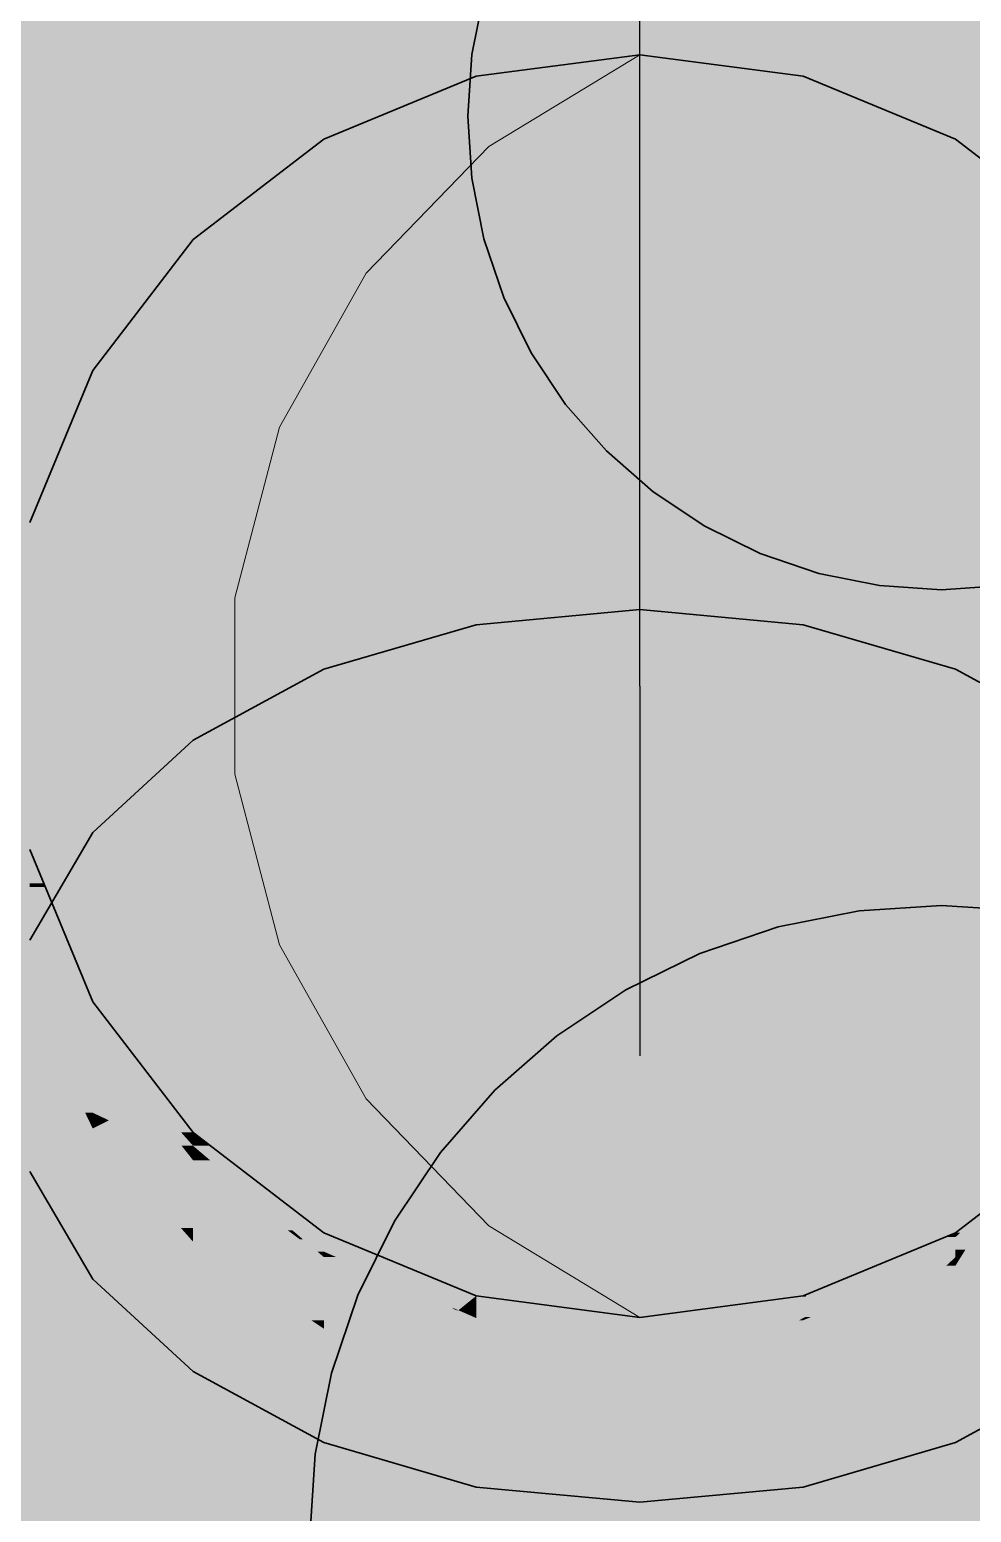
# Model space of a CAD drawing. Extents: x 0 to 756, y -25 to 420.
# Drawn here: x 333.96 to 335.153, y 219.118 to 220.997 of the extents above; entities that cross this region are included whole.
import ezdxf
from ezdxf.lldxf.tags import DXFTag

# ---------------------------------------------------------------- set-up
doc = ezdxf.new("R2010")
doc.units = 0
doc.linetypes.add('_Hiddenline_', pattern=[3, 2, -1])
doc.layers.get('0').update_dxf_attribs({"lineweight": 25})
for name, color, linetype, lineweight, true_color in [('L_Zuluft', 6, 'Continuous', 35, 0xff00ff), ('L_Zuluft-Shading', 6, 'Continuous', 35, 0xff00ff), ('S_Kaltwasser', 3, 'Continuous', 35, 0x00ff00), ('S_Schmutzwasser', 7, 'Continuous', 35, 0x808040)]:
    doc.layers.add(name, color=color, linetype=linetype, lineweight=lineweight, true_color=true_color)
doc.layers.add('WAND_HOLZ_NICHT_TRAGEND', color=7, linetype='Continuous', lineweight=13)
tags = doc.linetypes.add('STRICHPUNKT2', pattern=[12.7, 6.35, -3.175, 0, -3.175]).pattern_tags.tags
tags[10:11] = [DXFTag(74, 4), DXFTag(75, 0), DXFTag(340, '0'), DXFTag(46, 0.0), DXFTag(50, 0.0), DXFTag(44, 0.0), DXFTag(45, 0.0)]
tags[8:9] = [DXFTag(74, 4), DXFTag(75, 0), DXFTag(340, '0'), DXFTag(46, 0.0), DXFTag(50, 0.0), DXFTag(44, 0.0), DXFTag(45, 0.0)]
tags[6:7] = [DXFTag(74, 4), DXFTag(75, 0), DXFTag(340, '0'), DXFTag(46, 0.0), DXFTag(50, 0.0), DXFTag(44, 0.0), DXFTag(45, 0.0)]
tags[4:5] = [DXFTag(74, 4), DXFTag(75, 0), DXFTag(340, '0'), DXFTag(46, 0.0), DXFTag(50, 0.0), DXFTag(44, 0.0), DXFTag(45, 0.0)]

# ---------------------------------------------------------------- blocks, each defined once
blk = doc.blocks.new('Shading-A0T78ONDOY', base_point=(334.6808, 219.2637))
at = {"layer": 'L_Zuluft-Shading', "color": 216, "true_color": 0x810081}
for points in [[(333.9602, 219.9579), (333.9537, 219.9579), (333.9401, 220.1104)], [(333.9602, 219.9104), (333.9602, 219.9579), (333.9537, 219.9579)]]:
    blk.add_solid(points, dxfattribs=at)
at = {"layer": 'L_Zuluft-Shading', "color": 216, "true_color": 0x890089}
for points in [[(333.9602, 219.7713), (333.9329, 219.7713), (333.9329, 219.9506)], [(333.9602, 219.6963), (333.9329, 219.6963), (333.9602, 219.7713)], [(333.9329, 219.6963), (333.9602, 219.7713), (333.9329, 219.7713)], [(334.0715, 219.7241), (334.0401, 219.7241), (334.0401, 219.765)], [(334.1171, 219.6383), (334.1083, 219.6383), (334.0401, 219.7241)], [(334.1083, 219.6761), (334.0831, 219.6761), (334.0401, 219.7241)], [(334.1083, 219.6761), (334.0715, 219.7241), (334.0401, 219.7241)], [(333.9602, 219.5499), (333.9602, 219.6963), (333.9329, 219.6963)], [(334.1521, 219.5993), (334.1083, 219.6761), (334.0831, 219.6761)], [(334.1672, 219.5993), (334.1521, 219.5993), (334.1083, 219.6761)], [(334.1672, 219.5823), (334.1527, 219.5823), (334.1083, 219.6383)], [(334.1672, 219.5823), (334.1171, 219.6383), (334.1083, 219.6383)], [(334.1672, 219.5823), (334.1672, 219.5993), (334.1521, 219.5993)], [(334.1672, 219.564), (334.1672, 219.5823), (334.1527, 219.5823)]]:
    blk.add_solid(points, dxfattribs=at)
at = {"layer": 'L_Zuluft-Shading', "color": 216, "true_color": 0x850085}
for points in [[(333.9602, 219.9104), (333.939, 219.9104), (333.9547, 219.9506)], [(333.9779, 219.915), (333.9602, 219.915), (333.9602, 219.9579)], [(333.9602, 219.7713), (333.9602, 219.9104), (333.939, 219.9104)], [(333.9798, 219.9104), (333.9602, 219.9104), (333.9779, 219.915)], [(333.9602, 219.9104), (333.9779, 219.915), (333.9602, 219.915)], [(333.9779, 219.869), (333.9798, 219.9104), (333.9602, 219.9104)], [(333.997, 219.869), (333.9779, 219.869), (333.9798, 219.9104)], [(334.0093, 219.8393), (333.9907, 219.8393), (333.9779, 219.869)], [(334.0093, 219.8393), (333.997, 219.869), (333.9779, 219.869)], [(334.0226, 219.765), (334.0093, 219.8393), (333.9907, 219.8393)], [(334.0401, 219.765), (334.0226, 219.765), (334.0093, 219.8393)], [(334.0401, 219.7241), (334.0401, 219.765), (334.0226, 219.765)]]:
    blk.add_solid(points, dxfattribs=at)
at = {"layer": 'L_Zuluft-Shading', "color": 214, "true_color": 0x920092}
for points in [[(333.9779, 219.869), (333.9602, 219.869), (333.9602, 219.9104)], [(334.0199, 219.7713), (333.9602, 219.7713), (333.9779, 219.869)], [(333.9602, 219.7713), (333.9779, 219.869), (333.9602, 219.869)], [(334.0401, 219.7241), (334.0199, 219.7713), (333.9602, 219.7713)], [(334.0401, 219.7241), (333.9828, 219.7241), (333.9602, 219.7713)], [(334.0306, 219.6242), (334.0401, 219.7241), (333.9828, 219.7241)], [(334.0401, 219.6242), (334.0306, 219.6242), (334.0401, 219.7241)], [(334.0309, 219.6234), (334.0401, 219.6242), (334.0306, 219.6242)], [(334.0401, 219.6234), (334.0309, 219.6234), (334.0401, 219.6242)], [(334.0401, 219.6042), (334.0401, 219.6234), (334.0309, 219.6234)]]:
    blk.add_solid(points, dxfattribs=at)
at = {"layer": 'L_Zuluft-Shading', "color": 214, "true_color": 0x9d009d}
for points in [[(334.0401, 219.6042), (333.9602, 219.6042), (333.9602, 219.7713)], [(334.1083, 219.6383), (334.0401, 219.6383), (334.0401, 219.7241)], [(334.1354, 219.6042), (334.0401, 219.6042), (334.1083, 219.6383)], [(334.0801, 219.6242), (334.0401, 219.6242), (334.1083, 219.6383)], [(334.0401, 219.6242), (334.1083, 219.6383), (334.0401, 219.6383)], [(334.0607, 219.6145), (334.0801, 219.6242), (334.0401, 219.6242)], [(334.0607, 219.6145), (334.0401, 219.6145), (334.0401, 219.6242)], [(334.0401, 219.6042), (334.0607, 219.6145), (334.0401, 219.6145)], [(334.0401, 219.5499), (333.9602, 219.5499), (334.0401, 219.6042)], [(333.9602, 219.5499), (334.0401, 219.6042), (333.9602, 219.6042)], [(334.1672, 219.564), (334.1354, 219.6042), (334.0401, 219.6042)], [(334.1672, 219.564), (334.0757, 219.564), (334.0401, 219.6042)], [(334.0401, 219.4135), (334.0401, 219.5499), (333.9602, 219.5499)], [(334.1517, 219.4783), (334.1672, 219.564), (334.0757, 219.564)], [(334.1672, 219.4783), (334.1517, 219.4783), (334.1672, 219.564)], [(334.1523, 219.4776), (334.1672, 219.4783), (334.1517, 219.4783)], [(334.1672, 219.4776), (334.1523, 219.4776), (334.1672, 219.4783)], [(334.1672, 219.4607), (334.1672, 219.4776), (334.1523, 219.4776)]]:
    blk.add_solid(points, dxfattribs=at)
at = {"layer": 'L_Zuluft-Shading', "color": 214, "true_color": 0xaf00af}
for points in [[(334.1672, 219.4607), (334.0401, 219.4607), (334.0401, 219.6042)], [(334.1672, 219.4135), (334.0401, 219.4135), (334.1672, 219.4607)], [(334.0401, 219.4135), (334.1672, 219.4607), (334.0401, 219.4607)], [(334.1672, 219.2963), (334.1672, 219.4135), (334.0401, 219.4135)], [(334.6555, 219.3475), (334.5259, 219.3475), (334.5259, 219.364)], [(334.8914, 219.3377), (334.7329, 219.3377), (334.94, 219.364)], [(334.94, 219.2814), (334.7802, 219.2814), (334.94, 219.3613)], [(334.8742, 219.3284), (334.94, 219.3613), (334.935, 219.3613)], [(334.94, 219.3613), (334.935, 219.3613), (334.94, 219.364)], [(334.663, 219.3225), (334.5259, 219.3225), (334.6555, 219.3475)], [(334.5259, 219.3225), (334.6555, 219.3475), (334.5259, 219.3475)], [(334.7329, 219.3377), (334.6584, 219.3377), (334.6555, 219.3475)], [(334.6808, 219.2637), (334.7329, 219.3377), (334.6584, 219.3377)], [(334.7329, 219.2637), (334.6808, 219.2637), (334.7329, 219.3377)], [(334.8742, 219.3284), (334.7329, 219.3284), (334.8914, 219.3377)], [(334.7329, 219.3284), (334.8914, 219.3377), (334.7329, 219.3377)], [(334.7329, 219.2578), (334.8742, 219.3284), (334.7329, 219.3284)], [(334.6754, 219.2814), (334.5259, 219.2814), (334.663, 219.3225)], [(334.5259, 219.2814), (334.663, 219.3225), (334.5259, 219.3225)], [(334.6808, 219.2637), (334.6754, 219.2814), (334.5259, 219.2814)], [(334.7329, 219.2578), (334.94, 219.2814), (334.7802, 219.2814)], [(334.7329, 219.2578), (334.7329, 219.2637), (334.6808, 219.2637)]]:
    blk.add_solid(points, dxfattribs=at)
at = {"layer": 'L_Zuluft-Shading', "color": 214, "true_color": 0x8c008c}
for points in [[(334.1893, 219.5823), (334.1672, 219.5823), (334.1672, 219.5993)], [(334.1887, 219.564), (334.1672, 219.564), (334.1672, 219.5823)], [(334.2036, 219.5714), (334.1837, 219.5714), (334.1672, 219.5823)], [(334.2292, 219.5411), (334.2156, 219.5411), (334.1672, 219.5823)], [(334.2036, 219.5714), (334.1893, 219.5823), (334.1672, 219.5823)], [(334.2627, 219.5189), (334.2036, 219.5714), (334.1837, 219.5714)], [(334.272, 219.5189), (334.2627, 219.5189), (334.2036, 219.5714)], [(334.2156, 219.5411), (334.1981, 219.5411), (334.1672, 219.564)], [(334.2156, 219.5411), (334.1887, 219.564), (334.1672, 219.564)], [(334.2871, 219.4752), (334.2156, 219.5411), (334.1981, 219.5411)], [(334.293, 219.4752), (334.2871, 219.4752), (334.2156, 219.5411)], [(334.2627, 219.5189), (334.2418, 219.5189), (334.2156, 219.5411)], [(334.2627, 219.5189), (334.2292, 219.5411), (334.2156, 219.5411)], [(334.2966, 219.4721), (334.2627, 219.5189), (334.2418, 219.5189)], [(334.2871, 219.5073), (334.28, 219.5073), (334.2627, 219.5189)], [(334.3329, 219.4721), (334.2966, 219.4721), (334.2627, 219.5189)], [(334.2871, 219.5073), (334.272, 219.5189), (334.2627, 219.5189)], [(335.1635, 219.4666), (335.1329, 219.4666), (335.2226, 219.5193)], [(335.1329, 219.4666), (335.2226, 219.5193), (335.1988, 219.5193)], [(335.1454, 219.4505), (335.2383, 219.5193), (335.2226, 219.5193)], [(334.3329, 219.4721), (334.2871, 219.5073), (334.28, 219.5073)], [(335.1329, 219.4666), (335.1674, 219.4942), (335.1617, 219.4942)], [(335.1387, 219.4721), (335.1329, 219.4721), (335.1617, 219.4942)], [(334.3064, 219.4638), (334.3024, 219.4638), (334.2871, 219.4752)], [(334.3064, 219.4638), (334.293, 219.4752), (334.2871, 219.4752)], [(334.3064, 219.4638), (334.3329, 219.4721), (334.2966, 219.4721)], [(334.3329, 219.4412), (334.3064, 219.4638), (334.3024, 219.4638)], [(334.3329, 219.4638), (334.3064, 219.4638), (334.3329, 219.4721)], [(334.3329, 219.4482), (334.3248, 219.4482), (334.3064, 219.4638)], [(334.3329, 219.4482), (334.3329, 219.4638), (334.3064, 219.4638)], [(335.1329, 219.4666), (335.1387, 219.4721), (335.1329, 219.4721)], [(335.1454, 219.4505), (335.1329, 219.4505), (335.1635, 219.4666)], [(335.1329, 219.4505), (335.1635, 219.4666), (335.1329, 219.4666)], [(334.3329, 219.4412), (334.3329, 219.4482), (334.3248, 219.4482)], [(335.1329, 219.4412), (335.1454, 219.4505), (335.1329, 219.4505)]]:
    blk.add_solid(points, dxfattribs=at)
at = {"layer": 'L_Zuluft-Shading', "color": 214, "true_color": 0xa600a6}
for points in [[(334.283, 219.4783), (334.1672, 219.4783), (334.1672, 219.564)], [(335.1577, 219.4505), (335.1454, 219.4505), (335.2986, 219.564)], [(334.1809, 219.4752), (334.283, 219.4783), (334.1672, 219.4783)], [(334.2182, 219.4669), (334.1672, 219.4669), (334.1672, 219.4783)], [(334.3067, 219.4607), (334.1672, 219.4607), (334.2871, 219.4752)], [(334.2871, 219.4752), (334.1809, 219.4752), (334.283, 219.4783)], [(334.2182, 219.4669), (334.2871, 219.4752), (334.1809, 219.4752)], [(335.2129, 219.4451), (335.151, 219.4451), (335.2477, 219.4862)], [(335.151, 219.4451), (335.2477, 219.4862), (335.202, 219.4862)], [(334.1672, 219.4607), (334.2182, 219.4669), (334.1672, 219.4669)], [(334.3329, 219.4412), (334.3067, 219.4607), (334.1672, 219.4607)], [(334.3329, 219.4412), (334.1965, 219.4412), (334.1672, 219.4607)], [(334.3168, 219.3613), (334.3329, 219.4412), (334.1965, 219.4412)], [(334.3329, 219.3613), (334.3168, 219.3613), (334.3329, 219.4412)], [(335.1329, 219.4305), (335.1577, 219.4505), (335.1454, 219.4505)], [(335.1396, 219.4412), (335.1329, 219.4412), (335.1454, 219.4505)], [(335.1329, 219.4305), (335.2129, 219.4451), (335.151, 219.4451)], [(335.2005, 219.4305), (335.1329, 219.4305), (335.2129, 219.4451)], [(335.1329, 219.4305), (335.1396, 219.4412), (335.1329, 219.4412)], [(335.1329, 219.3506), (335.2005, 219.4305), (335.1329, 219.4305)], [(335.1329, 219.3506), (335.1788, 219.3811), (335.1587, 219.3811)], [(334.3204, 219.3589), (334.3329, 219.3613), (334.3168, 219.3613)], [(334.3329, 219.3589), (334.3204, 219.3589), (334.3329, 219.3613)], [(334.3329, 219.3506), (334.3329, 219.3589), (334.3204, 219.3589)]]:
    blk.add_solid(points, dxfattribs=at)
at = {"layer": 'L_Zuluft-Shading', "color": 212, "true_color": 0xbd00bd}
for points in [[(334.3329, 219.3506), (334.1672, 219.3506), (334.1672, 219.4607)], [(335.1566, 219.3506), (335.1329, 219.3506), (335.1788, 219.3811)], [(335.1622, 219.318), (335.1329, 219.318), (335.1788, 219.3811)], [(335.1329, 219.2064), (335.2986, 219.3753), (335.1773, 219.3753)], [(334.3329, 219.2963), (334.1672, 219.2963), (334.3329, 219.3506)], [(334.1672, 219.2963), (334.3329, 219.3506), (334.1672, 219.3506)], [(335.1329, 219.318), (335.1566, 219.3506), (335.1329, 219.3506)], [(335.1329, 219.2064), (335.1622, 219.318), (335.1329, 219.318)], [(334.3329, 219.2064), (334.3329, 219.2963), (334.1672, 219.2963)], [(335.1329, 219.2064), (335.2623, 219.2766), (335.2018, 219.2766)]]:
    blk.add_solid(points, dxfattribs=at)
at = {"layer": 'L_Zuluft-Shading', "color": 214, "true_color": 0x8e008e}
for points in [[(334.3907, 219.4482), (334.3329, 219.4482), (334.3329, 219.4721)], [(334.9436, 219.3654), (334.9427, 219.3654), (335.1329, 219.4666)], [(334.9958, 219.3937), (334.9436, 219.3937), (335.1329, 219.4666)], [(334.9436, 219.3937), (335.1329, 219.4666), (335.1196, 219.4666)], [(335.1329, 219.4412), (335.0855, 219.4412), (335.1329, 219.4666)], [(335.1329, 219.4666), (335.1196, 219.4666), (335.1329, 219.4721)], [(334.3489, 219.4412), (334.3329, 219.4412), (334.3329, 219.4482)], [(334.4281, 219.4327), (334.3863, 219.4327), (334.3329, 219.4482)], [(334.3823, 219.4339), (334.3658, 219.4339), (334.3329, 219.4482)], [(334.4281, 219.4327), (334.3907, 219.4482), (334.3329, 219.4482)], [(334.3658, 219.4339), (334.3513, 219.4339), (334.3329, 219.4412)], [(334.3658, 219.4339), (334.3489, 219.4412), (334.3329, 219.4412)], [(334.9436, 219.3654), (335.1329, 219.4412), (335.0855, 219.4412)], [(334.4951, 219.3764), (334.3658, 219.4339), (334.3513, 219.4339)], [(334.4976, 219.3764), (334.4951, 219.3764), (334.3658, 219.4339)], [(334.4377, 219.4178), (334.4026, 219.4178), (334.3658, 219.4339)], [(334.4377, 219.4178), (334.3823, 219.4339), (334.3658, 219.4339)], [(334.4377, 219.4178), (334.4281, 219.4327), (334.3863, 219.4327)], [(334.4613, 219.3922), (334.4377, 219.4178), (334.4026, 219.4178)], [(334.4641, 219.4178), (334.4377, 219.4178), (334.4281, 219.4327)], [(334.4951, 219.405), (334.4819, 219.405), (334.4377, 219.4178)], [(334.5259, 219.3922), (334.4613, 219.3922), (334.4377, 219.4178)], [(334.4951, 219.405), (334.4641, 219.4178), (334.4377, 219.4178)], [(334.5259, 219.3922), (334.4951, 219.405), (334.4819, 219.405)], [(334.5033, 219.3739), (334.5259, 219.3922), (334.4613, 219.3922)], [(334.5259, 219.3739), (334.5033, 219.3739), (334.5259, 219.3922)], [(334.9433, 219.3913), (334.94, 219.3913), (334.9436, 219.3937)], [(334.94, 219.364), (334.9958, 219.3937), (334.9436, 219.3937)], [(334.9414, 219.3922), (334.94, 219.3922), (334.9436, 219.3937)], [(334.94, 219.3913), (334.9414, 219.3922), (334.94, 219.3922)], [(334.94, 219.364), (334.9433, 219.3913), (334.94, 219.3913)], [(334.5033, 219.3739), (334.5013, 219.3739), (334.4951, 219.3764)], [(334.5033, 219.3739), (334.4976, 219.3764), (334.4951, 219.3764)], [(334.5259, 219.364), (334.5033, 219.3739), (334.5013, 219.3739)], [(334.5259, 219.3671), (334.5189, 219.3671), (334.5033, 219.3739)], [(334.5259, 219.3671), (334.5259, 219.3739), (334.5033, 219.3739)], [(334.5259, 219.364), (334.5259, 219.3671), (334.5189, 219.3671)], [(334.94, 219.364), (334.9436, 219.3654), (334.9427, 219.3654)]]:
    blk.add_solid(points, dxfattribs=at)
at = {"layer": 'L_Zuluft-Shading', "color": 214, "true_color": 0xac00ac}
for points in [[(334.4951, 219.3764), (334.3329, 219.3764), (334.3329, 219.4412)], [(334.95, 219.3654), (334.9436, 219.3654), (335.1329, 219.4412)], [(335.059, 219.3734), (334.9691, 219.3734), (335.1329, 219.4412)], [(335.1329, 219.4305), (335.1213, 219.4305), (335.1329, 219.4412)], [(335.1329, 219.3559), (335.0365, 219.3559), (335.1329, 219.4305)], [(335.059, 219.3734), (335.1329, 219.4305), (335.1213, 219.4305)], [(334.4069, 219.3623), (334.3329, 219.3623), (334.4951, 219.3764)], [(334.3329, 219.3623), (334.4951, 219.3764), (334.3329, 219.3764)], [(334.5259, 219.3506), (334.3329, 219.3506), (334.5259, 219.3623)], [(334.3329, 219.3506), (334.5259, 219.3623), (334.4069, 219.3623)], [(334.3329, 219.3613), (334.4069, 219.3623), (334.3329, 219.3623)], [(334.4003, 219.3613), (334.3329, 219.3613), (334.4069, 219.3623)], [(334.3329, 219.3506), (334.4003, 219.3613), (334.3329, 219.3613)], [(334.4069, 219.3623), (334.5259, 219.364), (334.4174, 219.364)], [(334.5259, 219.3623), (334.4069, 219.3623), (334.5259, 219.364)], [(334.5259, 219.364), (334.4174, 219.364), (334.4951, 219.3764)], [(335.0434, 219.3613), (334.94, 219.3613), (335.059, 219.3734)], [(334.94, 219.3613), (335.059, 219.3734), (334.9691, 219.3734)], [(334.94, 219.3613), (334.95, 219.3654), (334.9436, 219.3654)], [(334.9423, 219.364), (334.94, 219.364), (334.9436, 219.3654)], [(334.94, 219.3613), (334.9423, 219.364), (334.94, 219.364)], [(335.0365, 219.3559), (335.0434, 219.3613), (334.94, 219.3613)], [(335.0365, 219.3559), (334.94, 219.3559), (334.94, 219.3613)], [(334.5259, 219.2814), (334.5259, 219.3506), (334.3329, 219.3506)], [(334.94, 219.2814), (335.0365, 219.3559), (334.94, 219.3559)], [(334.94, 219.2814), (335.1329, 219.3506), (335.0295, 219.3506)], [(335.1329, 219.3506), (335.0295, 219.3506), (335.0365, 219.3559)], [(335.1329, 219.3506), (335.1329, 219.3559), (335.0365, 219.3559)]]:
    blk.add_solid(points, dxfattribs=at)
at = {"layer": 'L_Zuluft-Shading', "color": 214, "true_color": 0x900090}
for points in [[(334.628, 219.3788), (334.5259, 219.3788), (334.5259, 219.3922)], [(334.8382, 219.3649), (334.7329, 219.3649), (334.94, 219.3913)], [(334.7329, 219.3649), (334.94, 219.3913), (334.9329, 219.3913)], [(334.94, 219.364), (334.8346, 219.364), (334.94, 219.3913)], [(334.94, 219.3913), (334.9329, 219.3913), (334.94, 219.3922)], [(334.6345, 219.3714), (334.5259, 219.3714), (334.628, 219.3788)], [(334.5259, 219.3714), (334.628, 219.3788), (334.5259, 219.3788)], [(334.6383, 219.3671), (334.5259, 219.3671), (334.6345, 219.3714)], [(334.5259, 219.3671), (334.6345, 219.3714), (334.5259, 219.3714)], [(334.6409, 219.364), (334.5259, 219.364), (334.6383, 219.3671)], [(334.5259, 219.364), (334.6383, 219.3671), (334.5259, 219.3671)], [(334.6555, 219.3475), (334.6409, 219.364), (334.5259, 219.364)], [(334.7329, 219.3649), (334.6401, 219.3649), (334.628, 219.3788)], [(334.6555, 219.3475), (334.7329, 219.3649), (334.6401, 219.3649)], [(334.7329, 219.3475), (334.6555, 219.3475), (334.7329, 219.3649)], [(334.7329, 219.3377), (334.8382, 219.3649), (334.7329, 219.3649)], [(334.7329, 219.3377), (334.94, 219.364), (334.8346, 219.364)], [(334.7329, 219.3377), (334.7329, 219.3475), (334.6555, 219.3475)]]:
    blk.add_solid(points, dxfattribs=at)
at = {"layer": 'L_Zuluft-Shading', "color": 212, "true_color": 0xc700c7}
for points in [[(334.5259, 219.2814), (334.3329, 219.2814), (334.3329, 219.3506)], [(335.1329, 219.2814), (334.94, 219.2814), (335.1329, 219.3506)], [(334.5259, 219.2064), (334.3329, 219.2064), (334.5259, 219.2814)], [(334.3329, 219.2064), (334.5259, 219.2814), (334.3329, 219.2814)], [(335.1329, 219.2064), (334.94, 219.2064), (335.1329, 219.2814)], [(334.94, 219.2064), (335.1329, 219.2814), (334.94, 219.2814)], [(334.5259, 219.1499), (334.5259, 219.2064), (334.3329, 219.2064)], [(334.94, 219.1499), (335.1329, 219.2064), (334.94, 219.2064)]]:
    blk.add_solid(points, dxfattribs=at)
at = {"layer": 'L_Zuluft-Shading', "color": 212, "true_color": 0xcc00cc}
for points in [[(334.6808, 219.2637), (334.5259, 219.2637), (334.5259, 219.2814)], [(334.94, 219.2578), (334.7329, 219.2578), (334.94, 219.2814)], [(334.6995, 219.1499), (334.5259, 219.1499), (334.6808, 219.2637)], [(334.5259, 219.1499), (334.6808, 219.2637), (334.5259, 219.2637)], [(334.7329, 219.2578), (334.6817, 219.2578), (334.6808, 219.2637)], [(334.7021, 219.1335), (334.7329, 219.2578), (334.6817, 219.2578)], [(334.7329, 219.1335), (334.7021, 219.1335), (334.7329, 219.2578)], [(334.94, 219.1499), (334.7329, 219.1499), (334.94, 219.2578)], [(334.7329, 219.1499), (334.94, 219.2578), (334.7329, 219.2578)], [(334.7021, 219.1335), (334.6995, 219.1499), (334.5259, 219.1499)], [(334.7329, 219.1306), (334.94, 219.1499), (334.7329, 219.1499)], [(334.7329, 219.1306), (334.7329, 219.1335), (334.7021, 219.1335)]]:
    blk.add_solid(points, dxfattribs=at)
blk = doc.blocks.new('Shading-A0T78OOPOY', base_point=(335.4258, 221.2473))
at = {"layer": 'L_Zuluft-Shading', "color": 214, "true_color": 0x8f008f}
for points in [[(333.9602, 220.965), (333.9329, 220.965), (333.9602, 221.2972)], [(333.9329, 220.965), (333.9602, 221.2972), (333.9329, 221.2972)], [(333.9602, 220.8614), (333.9602, 220.965), (333.9329, 220.965)]]:
    blk.add_solid(points, dxfattribs=at)
at = {"layer": 'L_Zuluft-Shading', "color": 214, "true_color": 0xac00ac}
for points in [[(334.0401, 220.8614), (333.9602, 220.8614), (334.0401, 221.2473)], [(333.9602, 220.8614), (334.0401, 221.2473), (333.9602, 221.2473)], [(334.0401, 220.765), (334.0401, 220.8614), (333.9602, 220.8614)], [(334.5259, 219.7101), (334.3329, 219.7101), (334.3329, 219.7793)], [(335.1329, 219.7101), (334.94, 219.7101), (335.1329, 219.7793)], [(334.5259, 219.5502), (334.3329, 219.5502), (334.5259, 219.7101)], [(334.3329, 219.5502), (334.5259, 219.7101), (334.3329, 219.7101)], [(335.1329, 219.5502), (334.94, 219.5502), (335.1329, 219.7101)], [(334.94, 219.5502), (335.1329, 219.7101), (334.94, 219.7101)], [(334.5259, 219.4731), (334.5259, 219.5502), (334.3329, 219.5502)], [(334.94, 219.4731), (335.1329, 219.5502), (334.94, 219.5502)]]:
    blk.add_solid(points, dxfattribs=at)
at = {"layer": 'L_Zuluft-Shading', "color": 212, "true_color": 0xc700c7}
for points in [[(334.1672, 220.765), (334.0401, 220.765), (334.1672, 221.2044)], [(334.0401, 220.765), (334.1672, 221.2044), (334.0401, 221.2044)], [(334.1672, 220.6821), (334.1672, 220.765), (334.0401, 220.765)], [(334.5259, 220.0872), (334.3329, 220.0872), (334.3329, 220.1437)], [(335.1329, 220.0872), (334.94, 220.0872), (335.1329, 220.1437)], [(334.5259, 219.7793), (334.3329, 219.7793), (334.5259, 220.0872)], [(334.3329, 219.7793), (334.5259, 220.0872), (334.3329, 220.0872)], [(335.1329, 219.7793), (334.94, 219.7793), (335.1329, 220.0872)], [(334.94, 219.7793), (335.1329, 220.0872), (334.94, 220.0872)], [(334.5259, 219.7101), (334.5259, 219.7793), (334.3329, 219.7793)], [(334.94, 219.7101), (335.1329, 219.7793), (334.94, 219.7793)]]:
    blk.add_solid(points, dxfattribs=at)
at = {"layer": 'L_Zuluft-Shading', "color": 212, "true_color": 0xdd00dd}
for points in [[(334.3329, 220.6821), (334.1672, 220.6821), (334.3329, 221.1715)], [(334.1672, 220.6821), (334.3329, 221.1715), (334.1672, 221.1715)], [(335.2986, 220.6821), (335.1329, 220.6821), (335.2986, 221.1715)], [(335.1329, 220.6821), (335.2986, 221.1715), (335.1329, 221.1715)], [(334.3329, 220.6185), (334.3329, 220.6821), (334.1672, 220.6821)], [(335.1329, 220.6185), (335.2986, 220.6821), (335.1329, 220.6821)], [(334.5259, 220.5786), (334.3329, 220.5786), (334.3329, 220.6185)], [(335.1329, 220.5786), (334.94, 220.5786), (335.1329, 220.6185)], [(334.5259, 220.1437), (334.3329, 220.1437), (334.5259, 220.5786)], [(334.3329, 220.1437), (334.5259, 220.5786), (334.3329, 220.5786)], [(335.1329, 220.1437), (334.94, 220.1437), (335.1329, 220.5786)], [(334.94, 220.1437), (335.1329, 220.5786), (334.94, 220.5786)], [(334.5259, 220.0872), (334.5259, 220.1437), (334.3329, 220.1437)], [(334.94, 220.0872), (335.1329, 220.1437), (334.94, 220.1437)]]:
    blk.add_solid(points, dxfattribs=at)
at = {"layer": 'L_Zuluft-Shading', "color": 6, "true_color": 0xec00ec}
for points in [[(334.5259, 220.6185), (334.3329, 220.6185), (334.5259, 221.1508)], [(334.3329, 220.6185), (334.5259, 221.1508), (334.3329, 221.1508)], [(335.1329, 220.6185), (334.94, 220.6185), (335.1329, 221.1508)], [(334.94, 220.6185), (335.1329, 221.1508), (334.94, 221.1508)], [(334.5259, 220.5786), (334.5259, 220.6185), (334.3329, 220.6185)], [(334.94, 220.5786), (335.1329, 220.6185), (334.94, 220.6185)]]:
    blk.add_solid(points, dxfattribs=at)
at = {"layer": 'L_Zuluft-Shading', "color": 6, "true_color": 0xf400f4}
for points in [[(334.7329, 220.5786), (334.5259, 220.5786), (334.7329, 221.1438)], [(334.5259, 220.5786), (334.7329, 221.1438), (334.5259, 221.1438)], [(334.94, 220.5786), (334.7329, 220.5786), (334.94, 221.1438)], [(334.7329, 220.5786), (334.94, 221.1438), (334.7329, 221.1438)], [(334.7329, 220.5649), (334.7329, 220.5786), (334.5259, 220.5786)], [(334.7329, 220.5649), (334.94, 220.5786), (334.7329, 220.5786)]]:
    blk.add_solid(points, dxfattribs=at)
at = {"layer": 'L_Zuluft-Shading', "color": 214, "true_color": 0x8c008c}
for points in [[(333.9602, 220.8614), (333.9329, 220.8614), (333.9329, 220.965)], [(333.9602, 220.6336), (333.9329, 220.6336), (333.9602, 220.8614)], [(333.9329, 220.6336), (333.9602, 220.8614), (333.9329, 220.8614)], [(333.9602, 220.4872), (333.9602, 220.6336), (333.9329, 220.6336)], [(334.2668, 219.5993), (334.1672, 219.5993), (334.1672, 219.673)], [(334.2311, 219.5502), (334.2668, 219.5993), (334.1672, 219.5993)], [(334.3329, 219.5502), (334.2311, 219.5502), (334.2668, 219.5993)], [(335.2347, 219.5502), (335.1329, 219.5502), (335.2986, 219.5993)], [(335.1329, 219.5502), (335.2986, 219.5993), (335.1991, 219.5993)], [(334.3329, 219.4721), (334.3329, 219.5502), (334.2311, 219.5502)], [(335.1329, 219.4721), (335.2347, 219.5502), (335.1329, 219.5502)]]:
    blk.add_solid(points, dxfattribs=at)
at = {"layer": 'L_Zuluft-Shading', "color": 214, "true_color": 0xa600a6}
for points in [[(334.0401, 220.765), (333.9602, 220.765), (333.9602, 220.8614)], [(334.0401, 220.4872), (333.9602, 220.4872), (334.0401, 220.765)], [(333.9602, 220.4872), (334.0401, 220.765), (333.9602, 220.765)], [(334.0401, 220.3507), (334.0401, 220.4872), (333.9602, 220.4872)], [(334.3329, 219.7793), (334.1672, 219.7793), (334.1672, 219.8894)], [(335.2986, 219.7793), (335.1329, 219.7793), (335.2986, 219.8894)], [(334.3329, 219.673), (334.1672, 219.673), (334.3329, 219.7793)], [(334.1672, 219.673), (334.3329, 219.7793), (334.1672, 219.7793)], [(335.2986, 219.673), (335.1329, 219.673), (335.2986, 219.7793)], [(335.1329, 219.673), (335.2986, 219.7793), (335.1329, 219.7793)], [(334.3329, 219.5502), (334.3329, 219.673), (334.1672, 219.673)], [(335.1329, 219.5502), (335.2986, 219.673), (335.1329, 219.673)]]:
    blk.add_solid(points, dxfattribs=at)
at = {"layer": 'L_Zuluft-Shading', "color": 212, "true_color": 0xbd00bd}
for points in [[(334.1672, 220.6821), (334.0401, 220.6821), (334.0401, 220.765)], [(334.1672, 220.3507), (334.0401, 220.3507), (334.1672, 220.6821)], [(334.0401, 220.3507), (334.1672, 220.6821), (334.0401, 220.6821)], [(334.1672, 220.2336), (334.1672, 220.3507), (334.0401, 220.3507)], [(334.3329, 220.1437), (334.1672, 220.1437), (334.1672, 220.2336)], [(335.2986, 220.1437), (335.1329, 220.1437), (335.2986, 220.2336)], [(334.3329, 219.8894), (334.1672, 219.8894), (334.3329, 220.1437)], [(334.1672, 219.8894), (334.3329, 220.1437), (334.1672, 220.1437)], [(335.2986, 219.8894), (335.1329, 219.8894), (335.2986, 220.1437)], [(335.1329, 219.8894), (335.2986, 220.1437), (335.1329, 220.1437)], [(334.3329, 219.7793), (334.3329, 219.8894), (334.1672, 219.8894)], [(335.1329, 219.7793), (335.2986, 219.8894), (335.1329, 219.8894)]]:
    blk.add_solid(points, dxfattribs=at)
at = {"layer": 'L_Zuluft-Shading', "color": 212, "true_color": 0xd000d0}
for points in [[(334.3329, 220.6185), (334.1672, 220.6185), (334.1672, 220.6821)], [(335.2986, 220.6185), (335.1329, 220.6185), (335.2986, 220.6821)], [(334.3329, 220.2336), (334.1672, 220.2336), (334.3329, 220.6185)], [(334.1672, 220.2336), (334.3329, 220.6185), (334.1672, 220.6185)], [(335.2986, 220.2336), (335.1329, 220.2336), (335.2986, 220.6185)], [(335.1329, 220.2336), (335.2986, 220.6185), (335.1329, 220.6185)], [(334.3329, 220.1437), (334.3329, 220.2336), (334.1672, 220.2336)], [(335.1329, 220.1437), (335.2986, 220.2336), (335.1329, 220.2336)]]:
    blk.add_solid(points, dxfattribs=at)
at = {"layer": 'L_Zuluft-Shading', "color": 216, "true_color": 0x890089}
for points in [[(333.9602, 220.4872), (333.9329, 220.4872), (333.9329, 220.6336)], [(333.9602, 220.3793), (333.9329, 220.3793), (333.9602, 220.4872)], [(333.9329, 220.3793), (333.9602, 220.4872), (333.9329, 220.4872)], [(333.9602, 220.2), (333.9602, 220.3793), (333.9329, 220.3793)], [(334.0942, 219.765), (334.0401, 219.765), (334.0401, 219.8331)], [(334.1106, 219.673), (334.0942, 219.765), (334.0401, 219.765)], [(334.1672, 219.673), (334.1106, 219.673), (334.0942, 219.765)], [(334.1672, 219.5993), (334.1672, 219.673), (334.1106, 219.673)]]:
    blk.add_solid(points, dxfattribs=at)
at = {"layer": 'L_Zuluft-Shading', "color": 212, "true_color": 0xe300e3}
for points in [[(334.7329, 220.5649), (334.5259, 220.5649), (334.5259, 220.5786)], [(334.7329, 220.0872), (334.5259, 220.0872), (334.7329, 220.5649)], [(334.5259, 220.0872), (334.7329, 220.5649), (334.5259, 220.5649)], [(334.94, 220.5649), (334.7329, 220.5649), (334.94, 220.5786)], [(334.94, 220.0872), (334.7329, 220.0872), (334.94, 220.5649)], [(334.7329, 220.0872), (334.94, 220.5649), (334.7329, 220.5649)], [(334.7329, 220.0679), (334.7329, 220.0872), (334.5259, 220.0872)], [(334.7329, 220.0679), (334.94, 220.0872), (334.7329, 220.0872)]]:
    blk.add_solid(points, dxfattribs=at)
at = {"layer": 'L_Zuluft-Shading', "color": 214, "true_color": 0x9d009d}
for points in [[(334.0401, 220.3507), (333.9602, 220.3507), (333.9602, 220.4872)], [(334.0401, 220.2), (333.9602, 220.2), (334.0401, 220.3507)], [(333.9602, 220.2), (334.0401, 220.3507), (333.9602, 220.3507)], [(334.0401, 220.0329), (334.0401, 220.2), (333.9602, 220.2)], [(334.1672, 219.8894), (334.0401, 219.8894), (334.0401, 220.0329)], [(334.1672, 219.8331), (334.0401, 219.8331), (334.1672, 219.8894)], [(334.0401, 219.8331), (334.1672, 219.8894), (334.0401, 219.8894)], [(334.1672, 219.673), (334.1672, 219.8331), (334.0401, 219.8331)]]:
    blk.add_solid(points, dxfattribs=at)
at = {"layer": 'L_Zuluft-Shading', "color": 214, "true_color": 0xaf00af}
for points in [[(334.1672, 220.2336), (334.0401, 220.2336), (334.0401, 220.3507)], [(334.1672, 220.0329), (334.0401, 220.0329), (334.1672, 220.2336)], [(334.0401, 220.0329), (334.1672, 220.2336), (334.0401, 220.2336)], [(334.1672, 219.8894), (334.1672, 220.0329), (334.0401, 220.0329)], [(334.7329, 219.6865), (334.5259, 219.6865), (334.5259, 219.7101)], [(334.94, 219.6865), (334.7329, 219.6865), (334.94, 219.7101)], [(334.7329, 219.4731), (334.5259, 219.4731), (334.7329, 219.6865)], [(334.5259, 219.4731), (334.7329, 219.6865), (334.5259, 219.6865)], [(334.94, 219.4731), (334.7329, 219.4731), (334.94, 219.6865)], [(334.7329, 219.4731), (334.94, 219.6865), (334.7329, 219.6865)], [(334.7329, 219.4467), (334.7329, 219.4731), (334.5259, 219.4731)], [(334.7329, 219.4467), (334.94, 219.4731), (334.7329, 219.4731)]]:
    blk.add_solid(points, dxfattribs=at)
at = {"layer": 'L_Zuluft-Shading', "color": 216, "true_color": 0x850085}
for points in [[(333.9602, 220.2), (333.9356, 220.2), (333.9572, 220.2195)], [(333.9602, 220.0195), (333.9602, 220.2), (333.9356, 220.2)], [(333.9866, 219.9579), (333.9602, 219.9579), (333.9602, 220.0195)], [(334.0119, 219.8331), (333.9866, 219.9579), (333.9602, 219.9579)], [(334.0401, 219.8331), (334.0119, 219.8331), (333.9866, 219.9579)], [(334.0401, 219.765), (334.0401, 219.8331), (334.0119, 219.8331)]]:
    blk.add_solid(points, dxfattribs=at)
at = {"layer": 'L_Zuluft-Shading', "color": 214, "true_color": 0x920092}
for points in [[(334.0401, 220.0329), (333.9602, 220.0329), (333.9602, 220.2)], [(334.0401, 220.0195), (333.9602, 220.0195), (334.0401, 220.0329)], [(333.9602, 220.0195), (334.0401, 220.0329), (333.9602, 220.0329)], [(334.0401, 219.8331), (334.0401, 220.0195), (333.9602, 220.0195)]]:
    blk.add_solid(points, dxfattribs=at)
at = {"layer": 'L_Zuluft-Shading', "color": 216, "true_color": 0x810081}
for points in [[(333.9602, 220.0195), (333.9521, 220.0195), (333.9404, 220.1649)], [(333.9602, 219.9579), (333.9602, 220.0195), (333.9521, 220.0195)]]:
    blk.add_solid(points, dxfattribs=at)
at = {"layer": 'L_Zuluft-Shading', "color": 212, "true_color": 0xcc00cc}
for points in [[(334.7329, 220.0679), (334.5259, 220.0679), (334.5259, 220.0872)], [(334.94, 220.0679), (334.7329, 220.0679), (334.94, 220.0872)], [(334.7329, 219.7101), (334.5259, 219.7101), (334.7329, 220.0679)], [(334.5259, 219.7101), (334.7329, 220.0679), (334.5259, 220.0679)], [(334.94, 219.7101), (334.7329, 219.7101), (334.94, 220.0679)], [(334.7329, 219.7101), (334.94, 220.0679), (334.7329, 220.0679)], [(334.7329, 219.6865), (334.7329, 219.7101), (334.5259, 219.7101)], [(334.7329, 219.6865), (334.94, 219.7101), (334.7329, 219.7101)]]:
    blk.add_solid(points, dxfattribs=at)
at = {"layer": 'L_Zuluft-Shading', "color": 214, "true_color": 0x8e008e}
for points in [[(334.5259, 219.4731), (334.3329, 219.4731), (334.3329, 219.5502)], [(335.1329, 219.4731), (334.94, 219.4731), (335.1329, 219.5502)], [(334.5259, 219.4721), (334.3329, 219.4721), (334.5259, 219.4731)], [(334.3329, 219.4721), (334.5259, 219.4731), (334.3329, 219.4731)], [(335.1329, 219.4721), (334.94, 219.4721), (335.1329, 219.4731)], [(334.94, 219.4721), (335.1329, 219.4731), (334.94, 219.4731)], [(334.5259, 219.3922), (334.5259, 219.4721), (334.3329, 219.4721)], [(334.94, 219.3922), (335.1329, 219.4721), (334.94, 219.4721)]]:
    blk.add_solid(points, dxfattribs=at)
at = {"layer": 'L_Zuluft-Shading', "color": 214, "true_color": 0x900090}
for points in [[(334.7329, 219.4467), (334.5259, 219.4467), (334.5259, 219.4731)], [(334.94, 219.4467), (334.7329, 219.4467), (334.94, 219.4731)], [(334.7329, 219.3922), (334.5259, 219.3922), (334.7329, 219.4467)], [(334.5259, 219.3922), (334.7329, 219.4467), (334.5259, 219.4467)], [(334.94, 219.3922), (334.7329, 219.3922), (334.94, 219.4467)], [(334.7329, 219.3922), (334.94, 219.4467), (334.7329, 219.4467)], [(334.7329, 219.3649), (334.7329, 219.3922), (334.5259, 219.3922)], [(334.7329, 219.3649), (334.94, 219.3922), (334.7329, 219.3922)]]:
    blk.add_solid(points, dxfattribs=at)
blk = doc.blocks.new('Referenz-A0T78OQ1OY')
at = {"layer": 'WAND_HOLZ_NICHT_TRAGEND', "color": 0, "lineweight": 18}
for points in [[(333.8329, 208.6309), (337.8329, 208.6309), (333.8329, 228.6649)], [(337.8329, 208.6309), (337.8329, 228.6649), (333.8329, 228.6649)]]:
    blk.add_solid(points, dxfattribs=at)
blk = doc.blocks.new('Bogen-A0T78OUTOY', base_point=(333.9329, 219.3649))
at = {"color": 0, "linetype": 'STRICHPUNKT2', "lineweight": 25, "ltscale": 0.25}
for p, q in [((334.7329, 220.9649), (334.7329, 221.3508)), ((334.7329, 220.6336), (334.7329, 220.9649)), ((334.7329, 220.3793), (334.7329, 220.6336)), ((334.7329, 220.2195), (334.7329, 220.3793)), ((334.7329, 220.1649), (334.7329, 220.2195))]:
    blk.add_line(p, q, dxfattribs=at)
at = {"color": 0, "linetype": 'ByBlock', "lineweight": -2, "ltscale": 0.35}
for p, q in [((334.5259, 220.9377), (334.7329, 220.9649)), ((334.7329, 220.9649), (334.94, 220.9377)), ((334.3329, 220.8578), (334.5259, 220.9377)), ((334.94, 220.9377), (335.1329, 220.8578)), ((334.1672, 220.7306), (334.3329, 220.8578)), ((335.1329, 220.8578), (335.2986, 220.7306)), ((334.0401, 220.5649), (334.1672, 220.7306)), ((333.9602, 220.372), (334.0401, 220.5649)), ((334.0401, 219.7649), (333.9602, 219.9579)), ((334.1672, 219.5993), (334.0401, 219.7649)), ((334.3329, 219.4721), (334.1672, 219.5993)), ((335.2986, 219.5993), (335.1329, 219.4721)), ((334.5259, 219.3922), (334.3329, 219.4721)), ((335.1329, 219.4721), (334.94, 219.3922)), ((334.7329, 219.3649), (334.5259, 219.3922)), ((334.94, 219.3922), (334.7329, 219.3649))]:
    blk.add_line(p, q, dxfattribs=at)
at = {"color": 0, "linetype": '_Hiddenline_', "lineweight": 18}
for p, q in [((334.5418, 220.8488), (334.7329, 220.9649)), ((334.3864, 220.688), (334.5418, 220.8488)), ((334.2768, 220.4931), (334.3864, 220.688)), ((334.2201, 220.2768), (334.2768, 220.4931)), ((334.2201, 220.0531), (334.2201, 220.2768)), ((334.2768, 219.8368), (334.2201, 220.0531)), ((334.3864, 219.6419), (334.2768, 219.8368)), ((334.5418, 219.4811), (334.3864, 219.6419)), ((334.7329, 219.3649), (334.5418, 219.4811))]:
    blk.add_line(p, q, dxfattribs=at)
blk = doc.blocks.new('Bogen-A0T78OUVOY', base_point=(333.9329, 219.1306))
at = {"color": 0, "linetype": 'ByBlock', "lineweight": -2, "ltscale": 0.35}
for p, q in [((334.7329, 220.9649), (334.5259, 220.9377)), ((334.94, 220.9377), (334.7329, 220.9649)), ((334.5259, 220.9377), (334.3329, 220.8578)), ((335.1329, 220.8578), (334.94, 220.9377)), ((334.3329, 220.8578), (334.1672, 220.7306)), ((335.2986, 220.7306), (335.1329, 220.8578)), ((334.1672, 220.7306), (334.0401, 220.5649)), ((334.0401, 220.5649), (333.9602, 220.372)), ((334.7329, 220.262), (334.5259, 220.2427)), ((334.94, 220.2427), (334.7329, 220.262)), ((334.5259, 220.2427), (334.3329, 220.1862)), ((335.1329, 220.1862), (334.94, 220.2427)), ((334.3329, 220.1862), (334.1672, 220.0963)), ((335.2986, 220.0963), (335.1329, 220.1862)), ((334.1672, 220.0963), (334.0401, 219.9792)), ((334.0401, 219.9792), (333.9602, 219.8427)), ((333.9602, 219.9579), (334.0401, 219.7649)), ((334.0401, 219.7649), (334.1672, 219.5993)), ((334.1672, 219.5993), (334.3329, 219.4721)), ((335.1329, 219.4721), (335.2986, 219.5993)), ((333.9602, 219.5499), (334.0401, 219.4135)), ((334.3329, 219.4721), (334.5259, 219.3922)), ((334.94, 219.3922), (335.1329, 219.4721)), ((334.0401, 219.4135), (334.1672, 219.2963)), ((334.5259, 219.3922), (334.7329, 219.3649)), ((334.7329, 219.3649), (334.94, 219.3922)), ((334.1672, 219.2963), (334.3329, 219.2064)), ((335.1329, 219.2064), (335.2986, 219.2963)), ((334.3329, 219.2064), (334.5259, 219.1499)), ((334.94, 219.1499), (335.1329, 219.2064)), ((334.5259, 219.1499), (334.7329, 219.1306)), ((334.7329, 219.1306), (334.94, 219.1499))]:
    blk.add_line(p, q, dxfattribs=at)
at = {"color": 0, "linetype": 'STRICHPUNKT2', "lineweight": 25, "ltscale": 0.25}
for p, q in [((334.7329, 220.1649), (334.7329, 220.1104)), ((334.7329, 220.1104), (334.7329, 219.9506)), ((334.7329, 219.9506), (334.7329, 219.6963))]:
    blk.add_line(p, q, dxfattribs=at)
blk = doc.blocks.new('Wickelfalzrohr-A0T78OUXOY', base_point=(333.9329, 219.3649))
at = {"color": 0, "linetype": 'ByBlock', "lineweight": -2, "ltscale": 0.35}
for p, q in [((334.7329, 220.9649), (334.5259, 220.9377)), ((334.94, 220.9377), (334.7329, 220.9649)), ((334.5259, 220.9377), (334.3329, 220.8578)), ((335.1329, 220.8578), (334.94, 220.9377)), ((334.3329, 220.8578), (334.1672, 220.7306)), ((335.2986, 220.7306), (335.1329, 220.8578)), ((334.1672, 220.7306), (334.0401, 220.5649)), ((334.0401, 220.5649), (333.9602, 220.372)), ((333.9602, 219.9579), (334.0401, 219.7649)), ((334.0401, 219.7649), (334.1672, 219.5993)), ((334.1672, 219.5993), (334.3329, 219.4721)), ((335.1329, 219.4721), (335.2986, 219.5993)), ((334.3329, 219.4721), (334.5259, 219.3922)), ((334.94, 219.3922), (335.1329, 219.4721)), ((334.5259, 219.3922), (334.7329, 219.3649)), ((334.7329, 219.3649), (334.94, 219.3922))]:
    blk.add_line(p, q, dxfattribs=at)
at = {"color": 0, "linetype": '_Hiddenline_', "lineweight": 18}
for p, q in [((334.5418, 220.8488), (334.7329, 220.9649)), ((334.3864, 220.688), (334.5418, 220.8488)), ((334.2768, 220.4931), (334.3864, 220.688)), ((334.2201, 220.2768), (334.2768, 220.4931)), ((334.2201, 220.0531), (334.2201, 220.2768)), ((334.2768, 219.8368), (334.2201, 220.0531)), ((334.3864, 219.6419), (334.2768, 219.8368)), ((334.5418, 219.4811), (334.3864, 219.6419)), ((334.7329, 219.3649), (334.5418, 219.4811))]:
    blk.add_line(p, q, dxfattribs=at)
at = {"color": 0, "linetype": 'STRICHPUNKT2', "lineweight": 25, "ltscale": 0.25}
blk.add_line((334.7329, 220.1649), (334.7329, 220.1649), dxfattribs=at)
blk = doc.blocks.new('Anschluss-Element-A0T78OV5OY', base_point=(334.5151, 220.287))
at = {"color": 0, "lineweight": -2}
for p, q in [((334.5356, 221.0423), (334.5203, 220.9654)), ((334.5203, 220.9654), (334.5152, 220.887)), ((334.5152, 220.887), (334.5203, 220.8087)), ((334.5203, 220.8087), (334.5356, 220.7317)), ((334.5356, 220.7317), (334.5608, 220.6574)), ((334.5608, 220.6574), (334.5955, 220.587)), ((334.5955, 220.587), (334.6391, 220.5218)), ((334.6391, 220.5218), (334.6909, 220.4628)), ((334.6909, 220.4628), (334.7499, 220.411)), ((334.7499, 220.411), (334.8152, 220.3674)), ((334.8152, 220.3674), (334.8855, 220.3327)), ((334.8855, 220.3327), (334.9599, 220.3075)), ((334.9599, 220.3075), (335.0368, 220.2922)), ((335.0368, 220.2922), (335.1152, 220.287)), ((335.1152, 220.287), (335.1935, 220.2922))]:
    blk.add_line(p, q, dxfattribs=at)
blk = doc.blocks.new('Anschluss-Element-A0T78OV7OY', base_point=(334.3152, 218.287))
at = {"color": 0, "lineweight": -2}
for p, q in [((335.1152, 219.887), (335.0107, 219.8802)), ((335.2196, 219.8802), (335.1152, 219.887)), ((335.0107, 219.8802), (334.9081, 219.8598)), ((334.9081, 219.8598), (334.809, 219.8261)), ((334.809, 219.8261), (334.7152, 219.7799)), ((334.7152, 219.7799), (334.6281, 219.7217)), ((334.6281, 219.7217), (334.5495, 219.6527)), ((334.5495, 219.6527), (334.4805, 219.574)), ((334.4805, 219.574), (334.4223, 219.487)), ((334.4223, 219.487), (334.376, 219.3932)), ((334.376, 219.3932), (334.3424, 219.2941)), ((334.3424, 219.2941), (334.322, 219.1915)), ((334.322, 219.1915), (334.3152, 219.087))]:
    blk.add_line(p, q, dxfattribs=at)

msp = doc.modelspace()

# ---------------------------------------------------------------- block references
at = {"color": 8, "lineweight": 25, "ltscale": 0.25, "true_color": 0x808080}
msp.add_blockref('Referenz-A0T78OQ1OY', (0, 0), dxfattribs=at)
at = {"layer": 'L_Zuluft'}
for name, p in [('Shading-A0T78OOPOY', (335.4258, 221.2473)), ('Shading-A0T78ONDOY', (334.6808, 219.2637))]:
    msp.add_blockref(name, p, dxfattribs=at)
at = {"layer": 'L_Zuluft', "ltscale": 0.35}
for name, p in [('Bogen-A0T78OUTOY', (333.9329, 219.3649)), ('Bogen-A0T78OUVOY', (333.9329, 219.1306)), ('Wickelfalzrohr-A0T78OUXOY', (333.9329, 219.3649))]:
    msp.add_blockref(name, p, dxfattribs=at)
at = {"layer": 'S_Kaltwasser', "ltscale": 0.35}
msp.add_blockref('Anschluss-Element-A0T78OV5OY', (334.5151, 220.287), dxfattribs=at)
at = {"layer": 'S_Schmutzwasser', "ltscale": 0.35}
msp.add_blockref('Anschluss-Element-A0T78OV7OY', (334.3152, 218.287), dxfattribs=at)

doc.saveas('drawing.dxf')
